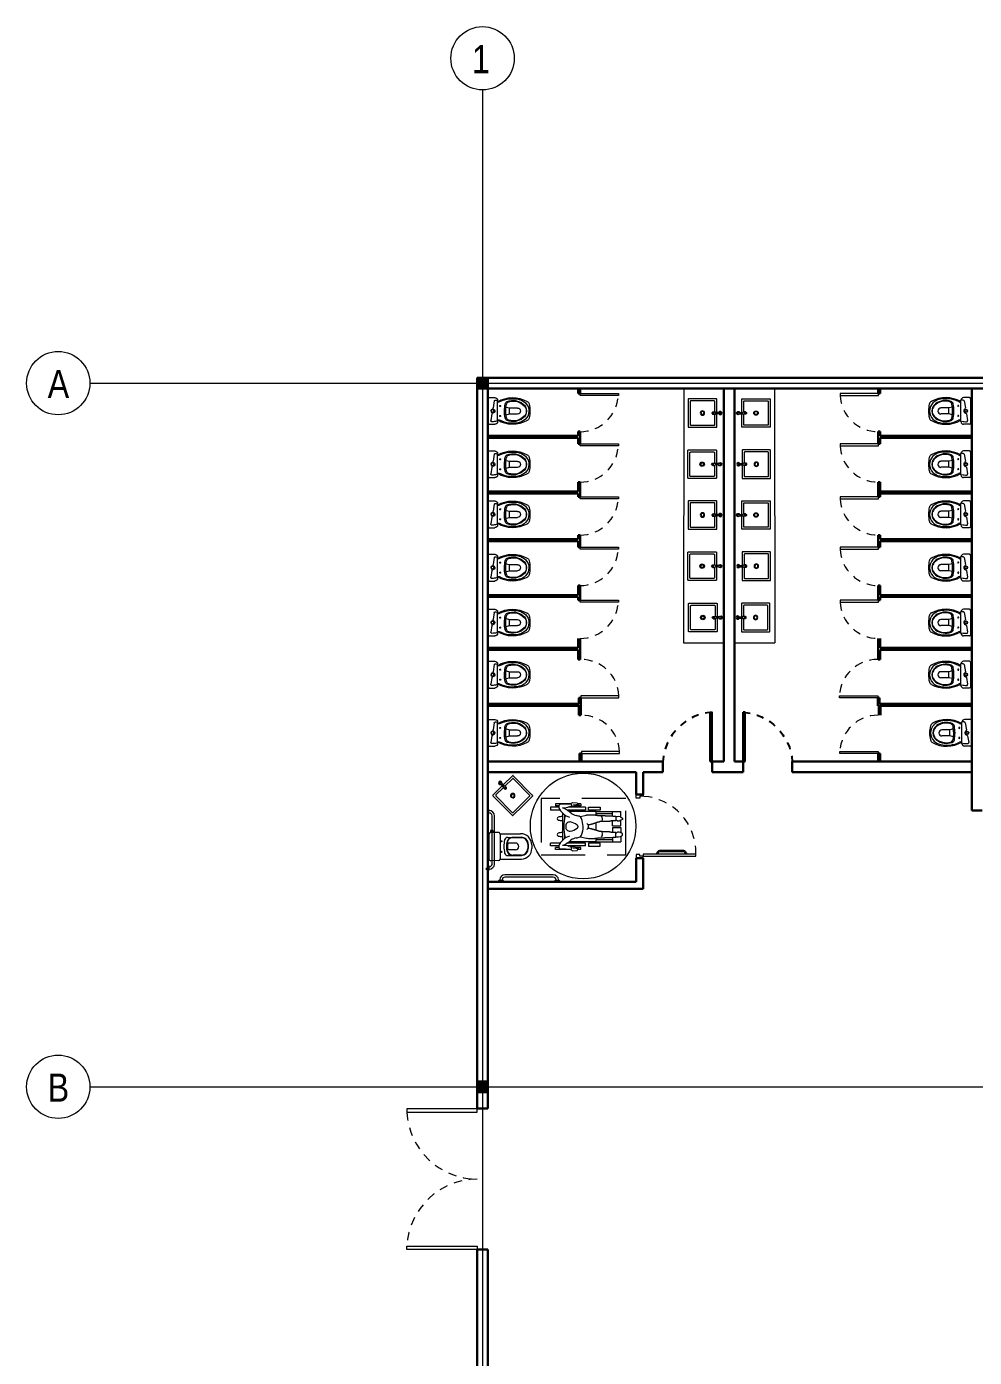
# Model space of a CAD drawing. Header units: metres. Extents: x -71 to 881, y -503 to 661.
# Drawn here: x -71.37 to -57.89, y 171.27 to 190.19 of the extents above; entities that cross this region are included whole.
import ezdxf

# ---------------------------------------------------------------- set-up
doc = ezdxf.new("R2010")
doc.units = ezdxf.units.M
for name, pattern in [('ACAD_ISO02W100', [15, 12, -3]), ('CACHE', [0.375, 0.25, -0.125]), ('HIDDEN2', [0.1875, 0.125, -0.0625])]:
    doc.linetypes.add(name, pattern=pattern)
for name, color, linetype, lineweight in [('02. Paredes', 6, 'Continuous', 30), ('03. Esquadria Porta', 2, 'Continuous', 15), ('03. Esquadria portas', 2, 'Continuous', 15), ('05. Textos', 5, 'Continuous', 0), ('07. Mobiliário', 51, 'Continuous', 5), ('08. Projeção', 1, 'ACAD_ISO02W100', 5), ('12. Eixos', 4, 'Continuous', 15), ('Parede', 6, 'Continuous', 30)]:
    doc.layers.add(name, color=color, linetype=linetype, lineweight=lineweight)
doc.styles.add('ESC 1.100', font='ARIALN.TTF', dxfattribs={"height": 0.2})

# ---------------------------------------------------------------- blocks, each defined once
blk = doc.blocks.new('pilar')
h = blk.add_hatch(color=6)
h.dxf.hatch_style = 1
h.paths.add_polyline_path([(581.948, 175.423), (582.098, 175.423), (582.098, 175.573), (581.948, 175.573)])
at = {"layer": 'Parede'}
blk.add_lwpolyline([(581.948, 175.423), (582.098, 175.423), (582.098, 175.573), (581.948, 175.573)], close=True, dxfattribs=at)
blk = doc.blocks.new('1197 c lnk planta')
at = {"color": 0}
for points in [[(0.01, -0.023, 4.626468), (-0.01, -0.023)], [(0.01, 0, 1), (-0.01, 0)], [(0.004, -0.099, 0.12298), (0.004, -0.099), (0.004, -0.099), (0.004, -0.099), (0.004, -0.099), (0.004, -0.099), (0.004, -0.099), (0.004, -0.099), (0.004, -0.099), (0.004, -0.099), (0.004, -0.099), (0.004, -0.099), (0.004, -0.099), (0.004, -0.099), (0.004, -0.099), (0.004, -0.099), (0.004, -0.099), (0.004, -0.098), (0.004, -0.098), (0.004, -0.098), (0.003, -0.098), (0.003, -0.098), (0.003, -0.098), (0.003, -0.098), (0.003, -0.098), (0.003, -0.098), (0.003, -0.098), (0.003, -0.098), (0.002, -0.098), (0.002, -0.098), (0.002, -0.098), (0.002, -0.098), (0.002, -0.098), (0.002, -0.098), (0.001, -0.098), (0.001, -0.098), (0.001, -0.098), (0, -0.098), (0, -0.098), (0, -0.098), (-0.001, -0.098), (-0.001, -0.098), (-0.001, -0.098), (-0.002, -0.098), (-0.002, -0.098), (-0.002, -0.098), (-0.002, -0.098), (-0.002, -0.098), (-0.002, -0.098), (-0.003, -0.098), (-0.003, -0.098), (-0.003, -0.098), (-0.003, -0.098), (-0.003, -0.098), (-0.003, -0.098), (-0.003, -0.098), (-0.003, -0.098), (-0.004, -0.098), (-0.004, -0.098), (-0.004, -0.098), (-0.004, -0.099), (-0.004, -0.099), (-0.004, -0.099), (-0.004, -0.099), (-0.004, -0.099), (-0.004, -0.099), (-0.004, -0.099), (-0.004, -0.099), (-0.004, -0.099), (-0.004, -0.099), (-0.004, -0.099), (-0.004, -0.099), (-0.004, -0.099), (-0.004, -0.099), (-0.004, -0.099), (-0.004, -0.099, 0.123032), (-0.004, -0.099)]]:
    blk.add_lwpolyline(points, format="xyb", dxfattribs=at)
at = {"color": 0, "ltscale": 0.07315}
for points in [[(-0.017, -0.087), (-0.017, -0.081)], [(0.017, -0.087), (0.017, -0.081)]]:
    blk.add_lwpolyline(points, dxfattribs=at)
at = {"color": 0, "ltscale": 0.24791}
for points in [[(-0.017, -0.107), (-0.017, -0.087)], [(0.017, -0.107), (0.017, -0.087)]]:
    blk.add_lwpolyline(points, dxfattribs=at)
at = {"color": 0}
for points in [[(-0.01, -0.023), (-0.01, 0)], [(-0.01, -0.023), (-0.01, -0.068)], [(0.01, 0), (0.01, -0.023)], [(0.01, -0.023), (0.01, -0.068)]]:
    blk.add_lwpolyline(points, dxfattribs=at)
at = {"color": 0, "ltscale": 0.270109}
blk.add_lwpolyline([(-0.004, -0.12), (-0.004, -0.099)], dxfattribs=at)
at = {"color": 0, "ltscale": 0.270124}
blk.add_lwpolyline([(0.004, -0.12), (0.004, -0.099)], dxfattribs=at)
at = {"color": 0}
for centre, major_axis, ratio, start_param, end_param in [((0, -0.081), (0.017, 0), 0.927346, 0.000029, 3.141622), ((0, -0.081), (0.017, 0), 0.927346, 3.141622, 5.212388), ((0, -0.087), (0.017, 0), 0.927346, 3.141622, 4.477891), ((0, -0.087), (0.017, 0), 0.927346, 3.12734, 3.141691), ((0, -0.087), (0.017, 0), 0.927346, 3.141691, 4.477838), ((0, -0.107), (0.017, 0), 0.927346, 3.141691, 6.283284), ((0, -0.047), (-0.0103, 0), 0.374607, 3.141593, 6.283185), ((0, -0.12), (0.00395, 0), 0.374204, 6.283118, 9.42471), ((0, -0.12), (0.00395, 0), 0.374204, 3.141525, 4.199378), ((0, -0.12), (0.00395, 0), 0.374204, 4.199378, 6.283118), ((0, -0.087), (0.017, 0), 0.927346, 4.946883, 6.283284), ((0, -0.087), (0.017, 0), 0.927346, 4.946885, 5.212388), ((0, -0.081), (0.017, 0), 0.927346, 5.212388, 6.283215), ((0, -0.087), (0.017, 0), 0.927346, 5.212388, 6.283215), ((0, -0.087), (0.017, 0), 0.927346, 0.000098, 0.014206)]:
    blk.add_ellipse(centre, major_axis=major_axis, ratio=ratio, start_param=start_param, end_param=end_param, dxfattribs=at)
blk = doc.blocks.new('D')
for points in [[(396.135, 186.069), (396.135, 186.26, -0.414214), (396.14, 186.265), (396.342, 186.265), (396.543, 186.265, -0.414214), (396.548, 186.26), (396.548, 186.059), (396.548, 185.858, -0.414214), (396.543, 185.853), (396.14, 185.853, -0.414214), (396.135, 185.858), (396.135, 186.049)], [(396.164, 186.076), (396.164, 186.226, -0.414214), (396.174, 186.237), (396.509, 186.237, -0.414214), (396.519, 186.226), (396.519, 185.892, -0.414214), (396.509, 185.882), (396.174, 185.882, -0.414214), (396.164, 185.892), (396.164, 186.042)]]:
    blk.add_lwpolyline(points, format="xyb")
for points in [[(396.342, 186.027, -1), (396.342, 186.091, -1)], [(396.342, 186.036, -1), (396.342, 186.082, -1)]]:
    blk.add_lwpolyline(points, format="xyb", close=True)
at = {"xscale": -1, "rotation": 90}
blk.add_blockref('1197 c lnk planta', (396.082, 186.059), dxfattribs=at)
blk = doc.blocks.new('A$C3FEF0119')
blk.add_line((0, 0.043), (0, 0.073))
blk.add_lwpolyline([(0, 0.073), (0.6, 0.073), (0.6, 0.043), (0, 0.043)], close=True)
blk = doc.blocks.new('vaso cx acoplada')
for p, q in [((-0.224, 0.057), (-0.224, -0.04)), ((0.201, 0.08), (-0.202, 0.08)), ((0.05, 0.009), (0.161, 0.028)), ((0.224, 0.058), (0.224, -0.04)), ((-0.182, -0.046), (-0.182, -0.068)), ((0.179, -0.084), (-0.179, -0.085)), ((-0.168, -0.03), (-0.05, -0.009)), ((-0.066, -0.227), (-0.05, -0.287)), ((0.051, -0.287), (-0.05, -0.287)), ((-0.05, -0.287), (-0.05, -0.42)), ((0.067, -0.227), (0.051, -0.287)), ((0.051, -0.287), (0.051, -0.42))]:
    blk.add_line(p, q)
for radius in [0.028, 0.0202]:
    blk.add_circle((0, 0), radius)
for centre, radius, start, end in [((-0.202, 0.057), 0.0224, 90.0831, 180.0829), ((0.053, -0.008), 0.0168, 100.0305, 171.6953), ((0.164, 0.012), 0.0168, 356.4365, 100.0305), ((-0.825, 0.073), 1.008, 351.9545, 356.4365), ((0.201, 0.058), 0.0224, 0.0832, 90.0825), ((-0.179, -0.04), 0.0448, 180.0827, 270.083), ((0.281, -0.338), 0.504, 150.1769, 208.7596), ((0.281, -0.338), 0.487, 153.9048, 192.872), ((-0.165, -0.046), 0.0168, 100.0305, 180.0829), ((-0.106, -0.267), 0.056, 101.072, 160.0002), ((-0.257, -0.075), 0.112, 333.9051, 354.8098), ((0.001, -0.817), 0.616, 79.094, 101.0718), ((-0.084, -0.129), 0.0084, 90.0829, 270.0829), ((-0.084, -0.129), 0.0084, 270.0829, 90.0829), ((-0.047, -0.026), 0.0168, 28.3658, 100.0305), ((0, 0), 0.037, 208.3658, 351.6953), ((0.084, -0.129), 0.0084, 90.0829, 270.0829), ((0.084, -0.129), 0.0084, 270.0829, 90.0829), ((0.107, -0.267), 0.056, 20.1672, 79.094), ((0.257, -0.074), 0.112, 185.356, 206.2606), ((-0.28, -0.339), 0.504, 331.4061, 29.989), ((-0.28, -0.339), 0.487, 347.2938, 26.261), ((0.179, -0.04), 0.0448, 270.0828, 359.9421), ((0.104, -0.344), 0.28, 159.9989, 216.5116), ((0.087, -0.349), 0.252, 162.3971, 226.5335), ((-0.099, -0.289), 0.056, 101.5182, 162.3964), ((0.001, -0.783), 0.56, 78.6475, 101.5183), ((0.001, -0.42), 0.0504, 180.0831, 0.0826), ((-0.086, -0.349), 0.252, 313.6323, 17.7686), ((0.1, -0.289), 0.056, 17.7693, 78.6476), ((-0.103, -0.344), 0.28, 323.6542, 20.1669), ((0.025, -0.397), 0.224, 192.8669, 224.6147), ((-0.102, -0.548), 0.0672, 208.7571, 256.4959), ((0.001, -0.42), 0.19, 224.6166, 315.5493), ((0.001, -0.42), 0.151, 216.5108, 323.6549), ((0, -0.124), 0.504, 256.4969, 283.6689), ((0.001, -0.44), 0.126, 226.5337, 313.6323), ((0.103, -0.548), 0.0672, 283.6694, 331.407), ((-0.023, -0.397), 0.224, 315.5511, 347.2994)]:
    blk.add_arc(centre, radius, start, end)
blk = doc.blocks.new('p70')
at = {"color": 240, "true_color": 0xed1f24}
for p, q in [((8.378, 7.621), (8.378, 8.321)), ((8.378, 8.321), (8.408, 8.321)), ((8.408, 7.621), (8.408, 8.321)), ((8.378, 7.621), (8.408, 7.621))]:
    blk.add_line(p, q, dxfattribs=at)
at = {"color": 240, "linetype": 'CACHE', "ltscale": 0.3, "true_color": 0xed1f24}
blk.add_arc((8.458, 7.571), 0.752, 93.8141, 176.1859, dxfattribs=at)
blk = doc.blocks.new('ss')
at = {"layer": '07. Mobiliário'}
for p, q in [((2038.7179, 1540.7711), (2038.7179, 1540.8061)), ((2038.7256, 1540.8061), (2038.7179, 1540.8061)), ((2038.7247, 1540.8029), (2038.7251, 1540.8051)), ((2038.725, 1540.8008), (2038.7247, 1540.8029)), ((2038.7251, 1540.8051), (2038.7253, 1540.8055)), ((2038.7253, 1540.8055), (2038.7262, 1540.8073)), ((2038.7262, 1540.8073), (2038.7274, 1540.8085)), ((2038.7274, 1540.8085), (2038.7294, 1540.8087)), ((2038.7294, 1540.8087), (2038.7299, 1540.8075)), ((2038.7299, 1540.8075), (2038.7304, 1540.806)), ((2038.7381, 1540.8061), (2038.7304, 1540.8061)), ((2038.7304, 1540.806), (2038.7309, 1540.805)), ((2038.7309, 1540.805), (2038.7314, 1540.804)), ((2038.7314, 1540.804), (2038.7316, 1540.8029)), ((2038.7316, 1540.8029), (2038.7316, 1540.8016)), ((2038.7381, 1540.7941), (2038.7381, 1540.8061)), ((2038.7406, 1540.7941), (2038.7406, 1540.8061)), ((2038.7406, 1540.8061), (2038.7483, 1540.8061)), ((2038.7473, 1540.804), (2038.7471, 1540.8029)), ((2038.7471, 1540.8029), (2038.7472, 1540.8016)), ((2038.7478, 1540.805), (2038.7473, 1540.804)), ((2038.7483, 1540.806), (2038.7478, 1540.805)), ((2038.7488, 1540.8075), (2038.7483, 1540.806)), ((2038.7493, 1540.8087), (2038.7488, 1540.8075)), ((2038.7513, 1540.8085), (2038.7493, 1540.8087)), ((2038.7525, 1540.8073), (2038.7513, 1540.8085)), ((2038.7534, 1540.8055), (2038.7525, 1540.8073)), ((2038.7531, 1540.8061), (2038.7609, 1540.8061)), ((2038.7536, 1540.8051), (2038.7534, 1540.8055)), ((2038.754, 1540.8029), (2038.7536, 1540.8051)), ((2038.7538, 1540.8008), (2038.754, 1540.8029)), ((2038.7609, 1540.7711), (2038.7609, 1540.8061)), ((2038.7241, 1540.7941), (2038.7179, 1540.7941)), ((2038.7209, 1540.7711), (2038.7209, 1540.7941)), ((2038.7236, 1540.7835), (2038.7238, 1540.7837)), ((2038.7238, 1540.7842), (2038.7241, 1540.7846)), ((2038.7238, 1540.7837), (2038.7238, 1540.7842)), ((2038.7241, 1540.7946), (2038.7243, 1540.7949)), ((2038.7241, 1540.7846), (2038.7241, 1540.7946)), ((2038.7243, 1540.7989), (2038.731, 1540.7989)), ((2038.7243, 1540.7949), (2038.7243, 1540.7989)), ((2038.7248, 1540.7989), (2038.7249, 1540.7999)), ((2038.7249, 1540.7999), (2038.725, 1540.8008)), ((2038.7312, 1540.8007), (2038.7302, 1540.7993)), ((2038.731, 1540.7989), (2038.731, 1540.7935)), ((2038.7381, 1540.7941), (2038.731, 1540.7941)), ((2038.731, 1540.7935), (2038.7312, 1540.7931)), ((2038.7316, 1540.8016), (2038.7312, 1540.8007)), ((2038.7312, 1540.7931), (2038.7312, 1540.7926)), ((2038.7314, 1540.7922), (2038.7314, 1540.7913)), ((2038.7314, 1540.7913), (2038.7316, 1540.7909)), ((2038.7316, 1540.7909), (2038.7316, 1540.7904)), ((2038.7316, 1540.7904), (2038.7319, 1540.79)), ((2038.7319, 1540.79), (2038.7319, 1540.7811)), ((2038.7406, 1540.7941), (2038.7477, 1540.7941)), ((2038.7471, 1540.7904), (2038.7469, 1540.79)), ((2038.7469, 1540.79), (2038.7469, 1540.7811)), ((2038.7473, 1540.7913), (2038.7471, 1540.7909)), ((2038.7471, 1540.7909), (2038.7471, 1540.7904)), ((2038.7472, 1540.8016), (2038.7475, 1540.8007)), ((2038.7473, 1540.7922), (2038.7473, 1540.7913)), ((2038.7475, 1540.8007), (2038.7485, 1540.7993)), ((2038.7477, 1540.7935), (2038.7475, 1540.7931)), ((2038.7475, 1540.7931), (2038.7475, 1540.7926)), ((2038.7544, 1540.7989), (2038.7477, 1540.7989)), ((2038.7477, 1540.7989), (2038.7477, 1540.7935)), ((2038.7538, 1540.7999), (2038.7538, 1540.8008)), ((2038.754, 1540.7989), (2038.7538, 1540.7999)), ((2038.7544, 1540.7949), (2038.7544, 1540.7989)), ((2038.7547, 1540.7946), (2038.7544, 1540.7949)), ((2038.7547, 1540.7846), (2038.7547, 1540.7946)), ((2038.7547, 1540.7941), (2038.7609, 1540.7941)), ((2038.7549, 1540.7842), (2038.7547, 1540.7846)), ((2038.7549, 1540.7837), (2038.7549, 1540.7842)), ((2038.7551, 1540.7835), (2038.7549, 1540.7837)), ((2038.7579, 1540.7711), (2038.7579, 1540.7941)), ((2038.723, 1540.7711), (2038.7179, 1540.7711)), ((2038.7179, 1540.7711), (2038.7179, 1540.7325)), ((2038.7225, 1540.7692), (2038.7227, 1540.7695)), ((2038.7225, 1540.7603), (2038.7225, 1540.7692)), ((2038.7227, 1540.7697), (2038.7229, 1540.7701)), ((2038.7227, 1540.7695), (2038.7227, 1540.7697)), ((2038.7229, 1540.771), (2038.7232, 1540.7715)), ((2038.7229, 1540.7701), (2038.7229, 1540.771)), ((2038.7232, 1540.7728), (2038.7234, 1540.773)), ((2038.7232, 1540.7715), (2038.7232, 1540.7728)), ((2038.7234, 1540.7831), (2038.7236, 1540.7833)), ((2038.7234, 1540.773), (2038.7234, 1540.7831)), ((2038.7236, 1540.7833), (2038.7236, 1540.7835)), ((2038.7319, 1540.7811), (2038.7321, 1540.7808)), ((2038.7321, 1540.7808), (2038.7321, 1540.7793)), ((2038.7321, 1540.7793), (2038.7323, 1540.7791)), ((2038.7323, 1540.7791), (2038.7323, 1540.7764)), ((2038.7323, 1540.7764), (2038.7325, 1540.7762)), ((2038.7325, 1540.7762), (2038.7325, 1540.7757)), ((2038.7325, 1540.7757), (2038.7328, 1540.7755)), ((2038.7328, 1540.7755), (2038.7328, 1540.7746)), ((2038.7328, 1540.7746), (2038.733, 1540.7744)), ((2038.733, 1540.7744), (2038.733, 1540.7739)), ((2038.733, 1540.7739), (2038.7332, 1540.7737)), ((2038.7332, 1540.7737), (2038.7332, 1540.7728)), ((2038.7332, 1540.7728), (2038.7334, 1540.7728)), ((2038.7334, 1540.7728), (2038.7334, 1540.7724)), ((2038.7334, 1540.7724), (2038.7337, 1540.7724)), ((2038.7337, 1540.7724), (2038.7337, 1540.7717)), ((2038.7337, 1540.7717), (2038.7339, 1540.7715)), ((2038.7339, 1540.7715), (2038.7339, 1540.7713)), ((2038.7339, 1540.7713), (2038.7341, 1540.771)), ((2038.7447, 1540.7711), (2038.734, 1540.7711)), ((2038.7341, 1540.771), (2038.7341, 1540.7704)), ((2038.7341, 1540.7704), (2038.7343, 1540.7704)), ((2038.7343, 1540.7704), (2038.7343, 1540.7699)), ((2038.7343, 1540.7699), (2038.7345, 1540.7697)), ((2038.7345, 1540.7697), (2038.7345, 1540.7692)), ((2038.7345, 1540.7692), (2038.7348, 1540.7692)), ((2038.7348, 1540.7692), (2038.7348, 1540.7688)), ((2038.7348, 1540.7688), (2038.735, 1540.7686)), ((2038.735, 1540.7686), (2038.735, 1540.7679)), ((2038.735, 1540.7679), (2038.7352, 1540.7677)), ((2038.7352, 1540.7677), (2038.7354, 1540.7675)), ((2038.7354, 1540.7675), (2038.7354, 1540.7661)), ((2038.7354, 1540.7661), (2038.7357, 1540.7659)), ((2038.7357, 1540.7659), (2038.7359, 1540.7655)), ((2038.7359, 1540.7655), (2038.7359, 1540.765)), ((2038.7359, 1540.765), (2038.7361, 1540.7646)), ((2038.7428, 1540.765), (2038.7426, 1540.7646)), ((2038.7431, 1540.7659), (2038.7428, 1540.7655)), ((2038.7428, 1540.7655), (2038.7428, 1540.765)), ((2038.7433, 1540.7661), (2038.7431, 1540.7659)), ((2038.7435, 1540.7677), (2038.7433, 1540.7675)), ((2038.7433, 1540.7675), (2038.7433, 1540.7661)), ((2038.7437, 1540.7679), (2038.7435, 1540.7677)), ((2038.744, 1540.7688), (2038.7437, 1540.7686)), ((2038.7437, 1540.7686), (2038.7437, 1540.7679)), ((2038.744, 1540.7692), (2038.744, 1540.7688)), ((2038.7442, 1540.7692), (2038.744, 1540.7692)), ((2038.7444, 1540.7699), (2038.7442, 1540.7697)), ((2038.7442, 1540.7697), (2038.7442, 1540.7692)), ((2038.7444, 1540.7704), (2038.7444, 1540.7699)), ((2038.7446, 1540.7704), (2038.7444, 1540.7704)), ((2038.7448, 1540.7713), (2038.7446, 1540.771)), ((2038.7446, 1540.771), (2038.7446, 1540.7704)), ((2038.7451, 1540.7717), (2038.7448, 1540.7715)), ((2038.7448, 1540.7715), (2038.7448, 1540.7713)), ((2038.7451, 1540.7724), (2038.7451, 1540.7717)), ((2038.7453, 1540.7724), (2038.7451, 1540.7724)), ((2038.7453, 1540.7728), (2038.7453, 1540.7724)), ((2038.7455, 1540.7728), (2038.7453, 1540.7728)), ((2038.7457, 1540.7739), (2038.7455, 1540.7737)), ((2038.7455, 1540.7737), (2038.7455, 1540.7728)), ((2038.746, 1540.7746), (2038.7457, 1540.7744)), ((2038.7457, 1540.7744), (2038.7457, 1540.7739)), ((2038.7462, 1540.7757), (2038.746, 1540.7755)), ((2038.746, 1540.7755), (2038.746, 1540.7746)), ((2038.7464, 1540.7764), (2038.7462, 1540.7762)), ((2038.7462, 1540.7762), (2038.7462, 1540.7757)), ((2038.7466, 1540.7793), (2038.7464, 1540.7791)), ((2038.7464, 1540.7791), (2038.7464, 1540.7764)), ((2038.7469, 1540.7811), (2038.7466, 1540.7808)), ((2038.7466, 1540.7808), (2038.7466, 1540.7793)), ((2038.7551, 1540.7833), (2038.7551, 1540.7835)), ((2038.7553, 1540.7831), (2038.7551, 1540.7833)), ((2038.7553, 1540.773), (2038.7553, 1540.7831)), ((2038.7556, 1540.7728), (2038.7553, 1540.773)), ((2038.7556, 1540.7715), (2038.7556, 1540.7728)), ((2038.7558, 1540.771), (2038.7556, 1540.7715)), ((2038.7609, 1540.7711), (2038.7557, 1540.7711)), ((2038.7558, 1540.7701), (2038.7558, 1540.771)), ((2038.756, 1540.7697), (2038.7558, 1540.7701)), ((2038.756, 1540.7695), (2038.756, 1540.7697)), ((2038.7562, 1540.7692), (2038.756, 1540.7695)), ((2038.7562, 1540.7603), (2038.7562, 1540.7692)), ((2038.7609, 1540.7711), (2038.7609, 1540.7325)), ((2038.7069, 1540.7491), (2038.7069, 1540.7447)), ((2038.7069, 1540.7491), (2038.7099, 1540.7491)), ((2038.7075, 1540.745), (2038.7085, 1540.7463)), ((2038.7085, 1540.7463), (2038.7088, 1540.7463)), ((2038.7088, 1540.7463), (2038.7089, 1540.7463)), ((2038.7089, 1540.7463), (2038.7091, 1540.7459)), ((2038.7091, 1540.7459), (2038.7091, 1540.7456)), ((2038.7099, 1540.7491), (2038.7099, 1540.7412)), ((2038.7119, 1540.7561), (2038.7119, 1540.7307)), ((2038.7119, 1540.7561), (2038.7159, 1540.7561)), ((2038.7159, 1540.7561), (2038.7159, 1540.7296)), ((2038.7227, 1540.7585), (2038.7225, 1540.7603)), ((2038.7227, 1540.7574), (2038.7227, 1540.7585)), ((2038.7229, 1540.7572), (2038.7227, 1540.7574)), ((2038.7252, 1540.7483), (2038.7229, 1540.7572)), ((2038.7361, 1540.7646), (2038.7361, 1540.7643)), ((2038.7361, 1540.7643), (2038.7363, 1540.7641)), ((2038.7363, 1540.7641), (2038.7363, 1540.7628)), ((2038.7363, 1540.7628), (2038.7366, 1540.7623)), ((2038.7366, 1540.7623), (2038.7368, 1540.7621)), ((2038.7368, 1540.7621), (2038.7368, 1540.7603)), ((2038.7368, 1540.7603), (2038.737, 1540.7601)), ((2038.737, 1540.7601), (2038.737, 1540.7597)), ((2038.737, 1540.7597), (2038.7372, 1540.7594)), ((2038.7417, 1540.7597), (2038.7415, 1540.7594)), ((2038.7419, 1540.7603), (2038.7417, 1540.7601)), ((2038.7417, 1540.7601), (2038.7417, 1540.7597)), ((2038.7422, 1540.7623), (2038.7419, 1540.7621)), ((2038.7419, 1540.7621), (2038.7419, 1540.7603)), ((2038.7424, 1540.7628), (2038.7422, 1540.7623)), ((2038.7426, 1540.7643), (2038.7424, 1540.7641)), ((2038.7424, 1540.7641), (2038.7424, 1540.7628)), ((2038.7426, 1540.7646), (2038.7426, 1540.7643)), ((2038.7539, 1540.7483), (2038.7558, 1540.7572)), ((2038.7558, 1540.7572), (2038.756, 1540.7574)), ((2038.756, 1540.7585), (2038.7562, 1540.7603)), ((2038.756, 1540.7574), (2038.756, 1540.7585)), ((2038.7669, 1540.7561), (2038.7629, 1540.7561)), ((2038.7629, 1540.7561), (2038.7629, 1540.7296)), ((2038.7669, 1540.7561), (2038.7669, 1540.7307)), ((2038.7719, 1540.7491), (2038.7689, 1540.7491)), ((2038.7689, 1540.7491), (2038.7689, 1540.7412)), ((2038.7698, 1540.7463), (2038.7696, 1540.7459)), ((2038.7696, 1540.7459), (2038.7696, 1540.7456)), ((2038.7699, 1540.7463), (2038.7698, 1540.7463)), ((2038.7702, 1540.7463), (2038.7699, 1540.7463)), ((2038.7712, 1540.745), (2038.7702, 1540.7463)), ((2038.7719, 1540.7491), (2038.7719, 1540.7447)), ((2038.705, 1540.738), (2038.7054, 1540.7442)), ((2038.7067, 1540.7347), (2038.705, 1540.738)), ((2038.7054, 1540.7442), (2038.7075, 1540.745)), ((2038.7069, 1540.7351), (2038.7069, 1540.7131)), ((2038.7084, 1540.7441), (2038.7083, 1540.7428)), ((2038.7083, 1540.7428), (2038.7088, 1540.7384)), ((2038.7089, 1540.7447), (2038.7084, 1540.7441)), ((2038.7085, 1540.7418), (2038.7095, 1540.7423)), ((2038.7091, 1540.7452), (2038.7089, 1540.7447)), ((2038.7091, 1540.7456), (2038.7091, 1540.7452)), ((2038.7095, 1540.7423), (2038.7097, 1540.7417)), ((2038.7097, 1540.7417), (2038.7099, 1540.7411)), ((2038.7099, 1540.7411), (2038.7105, 1540.7398)), ((2038.7108, 1540.7377), (2038.7104, 1540.7365)), ((2038.7105, 1540.7398), (2038.7108, 1540.7386)), ((2038.7108, 1540.7386), (2038.7108, 1540.7377)), ((2038.7682, 1540.7398), (2038.7679, 1540.7386)), ((2038.7679, 1540.7386), (2038.768, 1540.7377)), ((2038.768, 1540.7377), (2038.7683, 1540.7365)), ((2038.7688, 1540.7411), (2038.7682, 1540.7398)), ((2038.769, 1540.7417), (2038.7688, 1540.7411)), ((2038.7693, 1540.7423), (2038.769, 1540.7417)), ((2038.7702, 1540.7418), (2038.7693, 1540.7423)), ((2038.7696, 1540.7456), (2038.7696, 1540.7452)), ((2038.7696, 1540.7452), (2038.7698, 1540.7447)), ((2038.7698, 1540.7447), (2038.7703, 1540.7441)), ((2038.7704, 1540.7428), (2038.7699, 1540.7384)), ((2038.7703, 1540.7441), (2038.7704, 1540.7428)), ((2038.7733, 1540.7442), (2038.7712, 1540.745)), ((2038.7719, 1540.7351), (2038.7719, 1540.7131)), ((2038.772, 1540.7347), (2038.7737, 1540.738)), ((2038.7737, 1540.738), (2038.7733, 1540.7442)), ((2038.7069, 1540.7131), (2038.7099, 1540.7131)), ((2038.7099, 1540.718), (2038.7099, 1540.7131)), ((2038.7119, 1540.7178), (2038.7119, 1540.7061)), ((2038.7159, 1540.7198), (2038.7159, 1540.7061)), ((2038.7199, 1540.7231), (2038.7588, 1540.7231)), ((2038.7224, 1540.7261), (2038.7286, 1540.7261)), ((2038.7501, 1540.7261), (2038.7563, 1540.7261)), ((2038.7629, 1540.7198), (2038.7629, 1540.7061)), ((2038.7669, 1540.7178), (2038.7669, 1540.7061)), ((2038.7689, 1540.718), (2038.7689, 1540.7131)), ((2038.7719, 1540.7131), (2038.7689, 1540.7131)), ((2038.7119, 1540.7061), (2038.7159, 1540.7061)), ((2038.7669, 1540.7061), (2038.7629, 1540.7061))]:
    blk.add_line(p, q, dxfattribs=at)
for points in [[(2038.7118, 1540.7601), (2038.7118, 1540.7769), (2038.7158, 1540.7769), (2038.7158, 1540.7601)], [(2038.767, 1540.7601), (2038.767, 1540.7769), (2038.7629, 1540.7769), (2038.7629, 1540.7601)]]:
    blk.add_lwpolyline(points, close=True, dxfattribs=at)
for centre, radius, start, end in [((2038.7284, 1540.7751), 0.00512, 60.0088, 135.6797), ((2038.7504, 1540.7751), 0.00512, 44.3203, 119.9912), ((2038.7293, 1540.7454), 0.005, 109.0444, 177.954), ((2038.7398, 1540.7209), 0.0316, 90.6914, 112.5885), ((2038.7391, 1540.7552), 0.00492, 32.5271, 147.4729), ((2038.7389, 1540.719), 0.0336, 68.0894, 89.3358), ((2038.7498, 1540.7454), 0.005, 2.046, 70.9556), ((2038.7077, 1540.7345), 0.001, 139.5138, 183.9943), ((2038.5197, 1540.7214), 0.1875, 0.0256, 3.9943), ((2038.7099, 1540.7326), 0.00396, 77.0433, 139.5138), ((2038.7258, 1540.7359), 0.015, 177.8658, 190.6801), ((2038.6898, 1540.7244), 0.0229, 357.484, 21.7284), ((2038.7028, 1540.7401), 0.0241, 292.8308, 343.5825), ((2038.7547, 1540.7051), 0.0459, 135.7837, 155.8352), ((2038.7051, 1540.7471), 0.0191, 321.7501, 346.4182), ((2038.7303, 1540.7429), 0.00655, 156.4464, 182.4818), ((2038.7398, 1540.785), 0.06, 254.4197, 269.5398), ((2038.7524, 1540.7314), 0.0198, 140.0195, 172.1456), ((2038.7385, 1540.7335), 0.00574, 173.9325, 279.6173), ((2038.7395, 1540.7425), 0.00276, 87.5341, 144.4203), ((2038.7392, 1540.7425), 0.00276, 35.5797, 92.4659), ((2038.7402, 1540.7335), 0.00574, 260.3827, 6.0675), ((2038.7389, 1540.785), 0.06, 270.4602, 285.5803), ((2038.7263, 1540.7314), 0.0198, 7.8544, 39.9805), ((2038.7759, 1540.7401), 0.0241, 196.4175, 247.1692), ((2038.7488, 1540.7429), 0.00655, 357.5182, 23.5536), ((2038.7734, 1540.7461), 0.0184, 190.9128, 216.0627), ((2038.724, 1540.7051), 0.0459, 24.1648, 44.2163), ((2038.7889, 1540.7244), 0.0229, 158.2716, 182.516), ((2038.7529, 1540.7359), 0.015, 349.3199, 2.1342), ((2038.7688, 1540.7326), 0.00396, 40.4862, 102.9567), ((2038.959, 1540.7214), 0.1875, 176.0057, 179.9744), ((2038.771, 1540.7345), 0.001, 356.0057, 40.4862), ((2038.7112, 1540.7219), 0.00409, 154.0346, 284.0362), ((2038.7492, 1540.7233), 0.0241, 180.5432, 195.2358), ((2038.728, 1540.7176), 0.00208, 195.2358, 270), ((2038.728, 1540.7176), 0.00208, 270, 344.7642), ((2038.7068, 1540.7233), 0.0241, 344.7642, 359.4568), ((2038.7719, 1540.7233), 0.0241, 180.5432, 195.2358), ((2038.7507, 1540.7176), 0.00208, 195.2358, 270), ((2038.7507, 1540.7176), 0.00208, 270, 344.7642), ((2038.7295, 1540.7233), 0.0241, 344.7642, 359.4568), ((2038.7675, 1540.7219), 0.00409, 255.9638, 25.9654), ((2038.7665, 1540.7179), 5.986127515325628e-13, 247.2513, 67.0488)]:
    blk.add_arc(centre, radius, start, end, dxfattribs=at)
at = {"layer": '08. Projeção', "linetype": 'HIDDEN2', "ltscale": 0.5}
blk.add_lwpolyline([(2038.6994, 1540.6931), (2038.7794, 1540.6931), (2038.7794, 1540.8131), (2038.6994, 1540.8131)], close=True, dxfattribs=at)

msp = doc.modelspace()

# ---------------------------------------------------------------- linework, layer by layer
at = {"layer": '02. Paredes'}
for p, q in [((-64.81, 185.196), (-4.81, 185.196)), ((-64.96, 185.046), (-64.96, 174.81)), ((-64.81, 185.046), (-64.81, 174.81)), ((-64.81, 185.046), (-4.81, 185.046)), ((-57.93, 185.046), (-57.93, 179.046)), ((-57.93, 179.046), (-57.78, 179.046)), ((-64.822, 178.233), (-64.822, 178.203)), ((-64.96, 174.81), (-64.81, 174.81)), ((-64.96, 172.81), (-64.81, 172.81)), ((-64.96, 172.807), (-64.96, 155.196)), ((-64.81, 172.81), (-64.81, 155.196))]:
    msp.add_line(p, q, dxfattribs=at)
at = {"layer": '03. Esquadria Porta'}
for p, q in [((-62.376, 178.432), (-62.416, 178.432)), ((-62.416, 178.427), (-62.416, 178.432)), ((-62.381, 178.437), (-62.411, 178.437)), ((-62.404, 178.441), (-62.404, 178.437)), ((-62.388, 178.437), (-62.388, 178.441)), ((-62.376, 178.427), (-62.376, 178.432)), ((-62.024, 178.477), (-62.368, 178.477)), ((-62.024, 178.461), (-62.368, 178.461)), ((-62.016, 178.432), (-61.976, 178.432)), ((-62.016, 178.427), (-62.016, 178.432)), ((-62.011, 178.437), (-61.981, 178.437)), ((-62.004, 178.437), (-62.004, 178.441)), ((-61.988, 178.441), (-61.988, 178.437)), ((-61.976, 178.427), (-61.976, 178.432))]:
    msp.add_line(p, q, dxfattribs=at)
for centre, radius, start, end in [((-62.411, 178.432), 0.005, 90, 180), ((-62.368, 178.441), 0.0365, 90, 180), ((-62.368, 178.441), 0.02, 90, 180), ((-62.381, 178.432), 0.005, 0, 90), ((-62.024, 178.441), 0.0365, 0, 90), ((-62.024, 178.441), 0.02, 0, 90), ((-62.011, 178.432), 0.005, 90, 180), ((-61.981, 178.432), 0.005, 0, 90)]:
    msp.add_arc(centre, radius, start, end, dxfattribs=at)
at = {"layer": '03. Esquadria portas'}
for p, q in [((-62.699, 179.224), (-62.699, 179.274)), ((-62.699, 179.274), (-62.599, 179.274)), ((-62.649, 179.224), (-62.699, 179.224)), ((-62.599, 179.249), (-62.649, 179.249)), ((-62.649, 179.249), (-62.649, 179.224)), ((-62.599, 179.274), (-62.599, 179.249)), ((-62.649, 178.422), (-62.699, 178.422)), ((-62.699, 178.422), (-62.699, 178.372)), ((-62.699, 178.372), (-62.599, 178.372)), ((-62.649, 178.397), (-62.649, 178.422)), ((-62.599, 178.397), (-62.649, 178.397)), ((-61.852, 178.427), (-62.599, 178.427)), ((-62.599, 178.427), (-62.599, 178.397)), ((-62.599, 178.397), (-61.852, 178.397)), ((-62.599, 178.372), (-62.599, 178.397)), ((-61.852, 178.397), (-61.852, 178.427))]:
    msp.add_line(p, q, dxfattribs=at)
at = {"layer": '05. Textos'}
for centre in [(-64.885, 189.738), (-70.917, 185.121), (-70.917, 175.121)]:
    msp.add_circle(centre, 0.45, dxfattribs=at)
at = {"layer": '07. Mobiliário'}
for p, q in [((-62.023, 185.046), (-62.028, 181.432)), ((-60.735, 185.046), (-60.728, 181.432)), ((-62.028, 181.432), (-61.452, 181.432)), ((-61.302, 181.432), (-60.728, 181.432)), ((-64.816, 179.07), (-64.806, 179.07)), ((-64.816, 178.99), (-64.806, 178.99)), ((-64.806, 178.99), (-64.806, 179.07)), ((-64.796, 179), (-64.796, 179.06)), ((-64.789, 179.047), (-64.796, 179.047)), ((-64.796, 179.014), (-64.789, 179.014)), ((-64.749, 178.287), (-64.749, 178.974)), ((-64.716, 178.287), (-64.716, 178.974)), ((-64.773, 178.764), (-64.773, 178.749)), ((-64.738, 178.764), (-64.773, 178.764)), ((-64.738, 178.749), (-64.773, 178.749)), ((-64.771, 178.749), (-64.77, 178.734)), ((-64.66, 178.735), (-64.77, 178.734)), ((-64.741, 178.749), (-64.74, 178.734)), ((-64.738, 178.764), (-64.738, 178.749)), ((-64.795, 178.709), (-64.793, 178.359)), ((-64.636, 178.715), (-64.345, 178.717)), ((-64.635, 178.71), (-64.633, 178.36)), ((-64.542, 178.574), (-64.542, 178.498)), ((-64.538, 178.573), (-64.538, 178.498)), ((-64.524, 178.666), (-64.451, 178.667)), ((-64.417, 178.585), (-64.523, 178.584)), ((-64.334, 178.66), (-64.454, 178.659)), ((-64.451, 178.667), (-64.335, 178.667)), ((-64.243, 178.571), (-64.243, 178.506)), ((-64.234, 178.568), (-64.234, 178.508)), ((-64.184, 178.559), (-64.184, 178.509)), ((-64.633, 178.355), (-64.333, 178.357)), ((-64.417, 178.489), (-64.523, 178.488)), ((-64.522, 178.406), (-64.449, 178.407)), ((-64.332, 178.415), (-64.452, 178.414)), ((-64.449, 178.407), (-64.333, 178.407)), ((-64.81, 178.27), (-64.806, 178.27)), ((-64.809, 178.19), (-64.806, 178.19)), ((-64.806, 178.27), (-64.806, 178.19)), ((-64.796, 178.26), (-64.796, 178.2)), ((-64.796, 178.247), (-64.789, 178.247)), ((-64.789, 178.214), (-64.796, 178.214)), ((-64.657, 178.335), (-64.767, 178.334)), ((-64.583, 178.043), (-64.663, 178.043)), ((-64.663, 178.033), (-64.663, 178.043)), ((-64.593, 178.053), (-64.653, 178.053)), ((-64.639, 178.06), (-64.639, 178.053)), ((-64.606, 178.053), (-64.606, 178.06)), ((-64.583, 178.033), (-64.583, 178.043)), ((-63.879, 178.133), (-64.566, 178.133)), ((-63.879, 178.1), (-64.566, 178.1)), ((-63.863, 178.043), (-63.783, 178.043)), ((-63.863, 178.033), (-63.863, 178.043)), ((-63.853, 178.053), (-63.793, 178.053)), ((-63.839, 178.053), (-63.839, 178.06)), ((-63.806, 178.06), (-63.806, 178.053)), ((-63.783, 178.033), (-63.783, 178.043))]:
    msp.add_line(p, q, dxfattribs=at)
for centre in [(-64.616, 178.61), (-64.614, 178.46)]:
    msp.add_circle(centre, 0.0075, dxfattribs=at)
for centre, radius, start, end in [((-64.806, 179.06), 0.01, 0, 90), ((-64.806, 179), 0.01, 270, 0), ((-64.789, 178.974), 0.073, 0, 90), ((-64.789, 178.974), 0.04, 0, 90), ((-64.77, 178.709), 0.025, 90.4312, 180.4312), ((-64.66, 178.71), 0.025, 0.4312, 90.4312), ((-63.738, 178.486), 0.846, 170.1524, 176.6588), ((-64.523, 178.614), 0.0519, 90.9033, 161.0528), ((-64.45, 178.575), 0.092, 90.4312, 180.4312), ((-64.453, 178.574), 0.085, 90.4312, 180.4312), ((-64.406, 178.546), 0.124, 161.9333, 184.5237), ((-64.417, 178.537), 0.048, 270.4312, 90.4312), ((-64.344, 178.557), 0.16, 0.4312, 90.4312), ((-64.334, 178.567), 0.1, 0.4312, 90.4312), ((-64.333, 178.57), 0.09, 0.4312, 90.4312), ((-64.768, 178.359), 0.025, 180.4312, 270.4312), ((-64.658, 178.36), 0.025, 270.4312, 0.4312), ((-63.739, 178.598), 0.846, 184.2036, 190.71), ((-64.522, 178.458), 0.0519, 199.8096, 269.9591), ((-64.45, 178.499), 0.092, 180.4312, 270.4312), ((-64.453, 178.499), 0.085, 180.4312, 270.4312), ((-64.406, 178.528), 0.124, 176.3387, 198.9291), ((-64.334, 178.507), 0.15, 270.4312, 0.4312), ((-64.334, 178.507), 0.1, 270.4312, 0.4312), ((-64.333, 178.505), 0.09, 270.4312, 0.4312), ((-64.806, 178.26), 0.01, 0, 90), ((-64.806, 178.2), 0.01, 270, 0), ((-64.789, 178.287), 0.04, 270, 0), ((-64.789, 178.287), 0.073, 270, 0), ((-64.653, 178.043), 0.01, 90, 180), ((-64.566, 178.06), 0.073, 90, 180), ((-64.566, 178.06), 0.04, 90, 180), ((-64.593, 178.043), 0.01, 0, 90), ((-63.879, 178.06), 0.073, 0, 90), ((-63.879, 178.06), 0.04, 0, 90), ((-63.853, 178.043), 0.01, 90, 180), ((-63.793, 178.043), 0.01, 0, 90)]:
    msp.add_arc(centre, radius, start, end, dxfattribs=at)
at = {"layer": '08. Projeção'}
msp.add_circle((-63.455, 178.827), 0.75, dxfattribs=at)
at = {"layer": '08. Projeção', "ltscale": 0.01}
for centre, radius, start, end in [((-63.497, 184.975), 0.544, 270, 357.1376), ((-59.258, 184.975), 0.544, 182.8624, 270), ((-63.497, 184.258), 0.544, 270, 357.1376), ((-59.258, 184.258), 0.544, 182.8624, 270), ((-63.497, 183.506), 0.544, 270, 357.1376), ((-59.258, 183.506), 0.544, 182.8624, 270), ((-63.497, 182.788), 0.544, 270, 357.1376), ((-59.258, 182.788), 0.544, 182.8624, 270), ((-63.497, 182.037), 0.544, 270, 357.1376), ((-59.258, 182.037), 0.544, 182.8624, 270), ((-63.488, 180.651), 0.544, 2.8624, 90), ((-59.267, 180.651), 0.544, 90, 177.1376), ((-63.479, 179.858), 0.544, 2.8624, 90), ((-59.261, 179.858), 0.544, 90, 177.1376), ((-62.651, 178.452), 0.799, 358.2431, 86.4521), ((-64.96, 174.81), 1.001, 182.8624, 270), ((-64.96, 172.807), 1.001, 90, 177.1376)]:
    msp.add_arc(centre, radius, start, end, dxfattribs=at)
at = {"layer": '12. Eixos'}
for p, q in [((-64.885, 189.288), (-64.885, 151.309)), ((-70.467, 185.121), (-2.196, 185.121)), ((-70.467, 175.121), (-2.196, 175.121))]:
    msp.add_line(p, q, dxfattribs=at)
at = {"layer": 'Parede'}
for p, q in [((-63.524, 184.975), (-63.524, 185.046)), ((-63.497, 184.975), (-63.524, 184.975)), ((-63.497, 185.046), (-63.497, 184.975)), ((-61.452, 179.744), (-61.452, 185.046)), ((-61.302, 179.744), (-61.302, 185.046)), ((-59.258, 185.046), (-59.258, 184.975)), ((-59.258, 184.975), (-59.23, 184.975)), ((-59.23, 184.975), (-59.23, 185.046)), ((-63.524, 184.372), (-63.524, 184.432)), ((-63.524, 184.432), (-63.497, 184.432)), ((-63.497, 184.432), (-63.497, 184.258)), ((-59.258, 184.432), (-59.258, 184.258)), ((-59.23, 184.432), (-59.258, 184.432)), ((-59.23, 184.372), (-59.23, 184.432)), ((-64.81, 184.372), (-63.524, 184.372)), ((-63.524, 184.345), (-64.81, 184.345)), ((-63.524, 184.258), (-63.524, 184.345)), ((-63.524, 184.258), (-63.497, 184.258)), ((-59.23, 184.258), (-59.258, 184.258)), ((-57.945, 184.372), (-59.23, 184.372)), ((-59.23, 184.258), (-59.23, 184.345)), ((-59.23, 184.345), (-57.945, 184.345)), ((-63.524, 183.579), (-63.524, 183.714)), ((-63.524, 183.714), (-63.497, 183.714)), ((-63.497, 183.714), (-63.497, 183.506)), ((-59.258, 183.714), (-59.258, 183.506)), ((-59.23, 183.714), (-59.258, 183.714)), ((-59.23, 183.579), (-59.23, 183.714)), ((-64.81, 183.579), (-63.524, 183.579)), ((-63.524, 183.551), (-64.81, 183.551)), ((-63.524, 183.506), (-63.524, 183.551)), ((-63.524, 183.506), (-63.497, 183.506)), ((-59.258, 183.577), (-59.258, 183.506)), ((-59.258, 183.506), (-59.23, 183.506)), ((-59.258, 183.506), (-59.23, 183.506)), ((-57.945, 183.579), (-59.23, 183.579)), ((-59.23, 183.506), (-59.23, 183.577)), ((-59.23, 183.506), (-59.23, 183.551)), ((-59.23, 183.551), (-57.945, 183.551)), ((-64.81, 182.903), (-63.524, 182.903)), ((-63.524, 182.903), (-63.524, 182.963)), ((-63.524, 182.963), (-63.497, 182.963)), ((-63.497, 182.963), (-63.497, 182.788)), ((-59.258, 182.963), (-59.258, 182.788)), ((-59.23, 182.963), (-59.258, 182.963)), ((-59.23, 182.903), (-59.23, 182.963)), ((-57.945, 182.903), (-59.23, 182.903)), ((-63.524, 182.876), (-64.81, 182.876)), ((-63.524, 182.788), (-63.524, 182.876)), ((-63.524, 182.788), (-63.497, 182.788)), ((-59.23, 182.788), (-59.258, 182.788)), ((-59.23, 182.788), (-59.23, 182.876)), ((-59.23, 182.876), (-57.945, 182.876)), ((-63.524, 182.109), (-63.524, 182.245)), ((-63.524, 182.245), (-63.497, 182.245)), ((-63.497, 182.245), (-63.497, 182.037)), ((-59.258, 182.245), (-59.258, 182.037)), ((-59.23, 182.245), (-59.258, 182.245)), ((-59.23, 182.109), (-59.23, 182.245)), ((-64.81, 182.109), (-63.524, 182.109)), ((-63.524, 182.082), (-64.81, 182.082)), ((-63.524, 182.037), (-63.524, 182.082)), ((-63.497, 182.037), (-63.524, 182.037)), ((-59.258, 182.037), (-59.23, 182.037)), ((-57.945, 182.109), (-59.23, 182.109)), ((-59.23, 182.037), (-59.23, 182.082)), ((-59.23, 182.082), (-57.945, 182.082)), ((-63.524, 181.358), (-63.524, 181.494)), ((-63.497, 181.494), (-63.497, 181.195)), ((-59.258, 181.494), (-59.258, 181.195)), ((-59.23, 181.358), (-59.23, 181.494)), ((-64.81, 181.358), (-63.524, 181.358)), ((-63.524, 181.331), (-64.81, 181.331)), ((-63.524, 181.195), (-63.524, 181.331)), ((-63.524, 181.195), (-63.497, 181.195)), ((-59.23, 181.195), (-59.258, 181.195)), ((-57.945, 181.358), (-59.23, 181.358)), ((-59.23, 181.331), (-57.945, 181.331)), ((-59.23, 181.195), (-59.23, 181.331)), ((-63.515, 180.651), (-63.488, 180.651)), ((-63.515, 180.565), (-63.515, 180.651)), ((-63.488, 180.651), (-63.488, 180.537)), ((-59.24, 180.651), (-59.267, 180.651)), ((-59.267, 180.651), (-59.267, 180.537)), ((-59.24, 180.565), (-59.24, 180.651)), ((-64.81, 180.565), (-63.515, 180.565)), ((-63.488, 180.537), (-64.81, 180.537)), ((-63.515, 180.402), (-63.515, 180.537)), ((-63.488, 180.537), (-63.488, 180.402)), ((-59.267, 180.537), (-57.945, 180.537)), ((-59.252, 180.537), (-59.252, 180.402)), ((-57.945, 180.565), (-59.24, 180.565)), ((-59.225, 180.402), (-59.225, 180.537)), ((-63.515, 180.402), (-63.488, 180.402)), ((-62.32, 179.744), (-64.81, 179.744)), ((-63.506, 179.858), (-63.479, 179.858)), ((-63.506, 179.744), (-63.506, 179.858)), ((-63.479, 179.858), (-63.479, 179.744)), ((-62.32, 179.744), (-62.32, 179.594)), ((-61.452, 179.744), (-61.62, 179.744)), ((-61.62, 179.744), (-61.62, 179.594)), ((-61.151, 179.744), (-61.302, 179.744)), ((-61.181, 179.744), (-61.181, 179.594)), ((-57.93, 179.744), (-60.481, 179.744)), ((-60.481, 179.744), (-60.481, 179.594)), ((-59.234, 179.858), (-59.261, 179.858)), ((-59.261, 179.858), (-59.261, 179.744)), ((-59.234, 179.744), (-59.234, 179.858)), ((-62.699, 179.594), (-64.81, 179.594)), ((-62.699, 179.274), (-62.699, 179.594)), ((-62.32, 179.594), (-62.599, 179.594)), ((-62.516, 179.594), (-62.599, 179.594)), ((-62.599, 179.594), (-62.599, 179.274)), ((-61.181, 179.594), (-61.62, 179.594)), ((-57.93, 179.594), (-60.481, 179.594)), ((-62.599, 179.274), (-62.699, 179.274)), ((-62.699, 178.033), (-62.699, 178.372)), ((-62.599, 178.372), (-62.699, 178.372)), ((-62.599, 177.933), (-62.599, 178.372)), ((-64.809, 178.033), (-62.699, 178.033)), ((-64.81, 177.933), (-62.599, 177.933))]:
    msp.add_line(p, q, dxfattribs=at)

# ---------------------------------------------------------------- block references
for name, p in [('pilar', (-646.909, 9.623)), ('p70', (-70.028, 172.123)), ('pilar', (-646.909, -0.377)), ('pilar', (-646.909, -0.377))]:
    msp.add_blockref(name, p)
at = {"xscale": -1}
msp.add_blockref('p70', (-52.773, 172.123), dxfattribs=at)
at = {"layer": '03. Esquadria Porta'}
for p, xscale, yscale, zscale, rotation in [((-62.954, 185.014), 0.9055333238226237, 0.9055333238226237, 0.9055333238226237, 180.0000322283449), ((-59.801, 185.014), -0.9055333238226237, 0.9055333238226237, 0.9055333238226237, 179.999967771655), ((-62.954, 184.297), 0.9055333238226237, 0.9055333238226237, 0.9055333238226237, 180.0000322283449), ((-59.801, 184.297), -0.9055333238226237, 0.9055333238226237, 0.9055333238226237, 179.999967771655), ((-62.954, 183.545), 0.9055333238226237, 0.9055333238226237, 0.9055333238226237, 180.0000322283449), ((-59.801, 183.545), -0.9055333238226237, 0.9055333238226237, 0.9055333238226237, 179.999967771655), ((-62.954, 182.827), 0.9055333238226237, 0.9055333238226237, 0.9055333238226237, 180.0000322283449), ((-59.801, 182.827), -0.9055333238226237, 0.9055333238226237, 0.9055333238226237, 179.999967771655), ((-62.954, 182.076), 0.9055333238226237, 0.9055333238226237, 0.9055333238226237, 180.0000322283449), ((-59.801, 182.076), -0.9055333238226237, 0.9055333238226237, 0.9055333238226237, 179.999967771655), ((-62.945, 180.612), -0.9055333238226232, 0.9055333238226232, 0.9055333238226232, 3.222834495275606e-05), ((-59.81, 180.612), 0.9055333238226232, 0.9055333238226232, 0.9055333238226232, 359.999967771655), ((-62.936, 179.819), -0.9055333238226232, 0.9055333238226232, 0.9055333238226232, 3.222834495275606e-05), ((-59.804, 179.819), 0.9055333238226232, 0.9055333238226232, 0.9055333238226232, 359.999967771655), ((-65.96, 174.881), -1.666666666667933, 1.666666666667933, 1.666666666667933, 179.999967771655), ((-65.96, 172.735), 1.666666666667933, 1.666666666667933, 1.666666666667933, 3.222834502901243e-05)]:
    msp.add_blockref('A$C3FEF0119', p, dxfattribs=dict(at, xscale=xscale, yscale=yscale, zscale=zscale, rotation=rotation))
at = {"layer": '07. Mobiliário'}
for name, p, xscale, yscale, zscale, rotation in [('vaso cx acoplada', (-64.743, 184.726), -0.847905183094552, 0.847905183094552, 0.847905183094552, 90.00007160794308), ('D', (326.981, 2.04), -0.9809785042573028, 0.9809785042573028, 0.9809785042573028, 359.9799619217001), ('D', (-449.736, 2.04), 0.9809785042573028, 0.9809785042573028, 0.9809785042573028, 0.02003807829987238), ('vaso cx acoplada', (-58.012, 184.726), 0.847905183094552, 0.847905183094552, 0.847905183094552, 269.9999283920569), ('vaso cx acoplada', (-64.743, 183.968), -0.847905183094552, 0.847905183094552, 0.847905183094552, 90.00007160794308), ('D', (327.104, 366.353), 0.9809785042573023, 0.9809785042573023, 0.9809785042573023, 179.9799619217011), ('D', (-449.859, 366.353), -0.9809785042573023, 0.9809785042573023, 0.9809785042573023, 180.0200380782988), ('vaso cx acoplada', (-58.012, 183.968), 0.847905183094552, 0.847905183094552, 0.847905183094552, 269.9999283920569), ('vaso cx acoplada', (-64.743, 183.257), -0.847905183094552, 0.847905183094552, 0.847905183094552, 90.00007160794308), ('vaso cx acoplada', (-58.012, 183.257), 0.847905183094552, 0.847905183094552, 0.847905183094552, 269.9999283920569), ('D', (326.981, 0.591), -0.9809785042573028, 0.9809785042573028, 0.9809785042573028, 359.9799619217001), ('D', (-449.736, 0.591), 0.9809785042573028, 0.9809785042573028, 0.9809785042573028, 0.02003807829987238), ('vaso cx acoplada', (-64.743, 182.499), -0.847905183094552, 0.847905183094552, 0.847905183094552, 90.00007160794308), ('D', (327.104, 364.904), 0.9809785042573023, 0.9809785042573023, 0.9809785042573023, 179.9799619217011), ('D', (-449.859, 364.904), -0.9809785042573023, 0.9809785042573023, 0.9809785042573023, 180.0200380782988), ('vaso cx acoplada', (-58.012, 182.499), 0.847905183094552, 0.847905183094552, 0.847905183094552, 269.9999283920569), ('D', (327.114, 364.174), 0.9809785042573023, 0.9809785042573023, 0.9809785042573023, 179.9799619217011), ('D', (-449.869, 364.174), -0.9809785042573023, 0.9809785042573023, 0.9809785042573023, 180.0200380782988), ('vaso cx acoplada', (-64.743, 181.718), -0.847905183094552, 0.847905183094552, 0.847905183094552, 90.00007160794308), ('vaso cx acoplada', (-58.012, 181.718), 0.847905183094552, 0.847905183094552, 0.847905183094552, 269.9999283920569), ('vaso cx acoplada', (-64.743, 180.978), -0.847905183094552, 0.847905183094552, 0.847905183094552, 90.00007160794308), ('vaso cx acoplada', (-58.012, 180.978), 0.847905183094552, 0.847905183094552, 0.847905183094552, 269.9999283920569), ('vaso cx acoplada', (-64.743, 180.151), -0.847905183094552, 0.847905183094552, 0.847905183094552, 90.00007160794308), ('vaso cx acoplada', (-57.997, 180.151), 0.847905183094552, 0.847905183094552, 0.847905183094552, 269.9999283920569), ('D', (-207.375, 584.296), -0.9809785042573024, 0.9809785042573024, 0.9809785042573024, 134.5830215012446)]:
    msp.add_blockref(name, p, dxfattribs=dict(at, xscale=xscale, yscale=yscale, zscale=zscale, rotation=rotation))
at = {"layer": '08. Projeção', "color": 3, "xscale": 10, "yscale": 10, "zscale": 10, "rotation": 270}
msp.add_blockref('ss', (-15470.98, 20566.212), dxfattribs=at)

# ---------------------------------------------------------------- texts
at = {"layer": '05. Textos', "style": 'ESC 1.100'}
for s, p in [('1', (-65.035, 189.526)), ('A', (-71.067, 184.909)), ('B', (-71.067, 174.909))]:
    msp.add_text(s, height=0.4, dxfattribs=at).set_placement(p)

doc.saveas('drawing.dxf')
